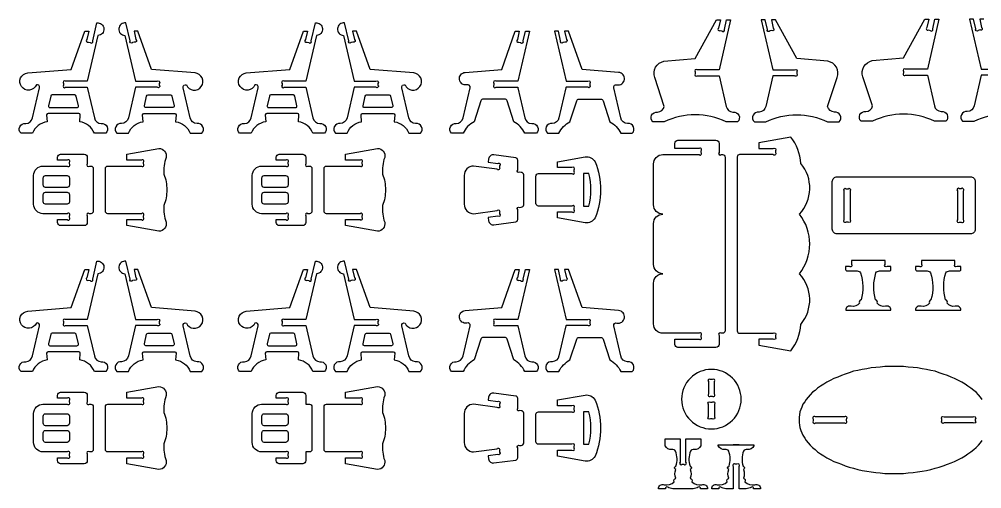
# Model space of a CAD drawing. Extents: x 2212 to 6276, y -163 to 2394.
# Drawn here: x 2212 to 4152, y 1439 to 2386 of the extents above; entities that cross this region are included whole.
import ezdxf

# ---------------------------------------------------------------- set-up
doc = ezdxf.new("R2010")
doc.units = 0
doc.header["$MEASUREMENT"] = 0
doc.layers.add('LAYER1', color=18, linetype='CONTINUOUS')

msp = doc.modelspace()

# ---------------------------------------------------------------- linework, layer by layer
at = {"layer": 'LAYER1'}
for points in [[(4042.1, 2284.8), (3998.3, 2284.8, 1), (3994.1, 2280.5), (3994.1, 2278.8), (3994.1, 2277, 1), (3998.3, 2272.8), (4042.1, 2272.8), (4056.4, 2211.2, 0.343544), (4070, 2199.7, -0.729626), (4079.5, 2180), (4056.4, 2180, 0.230289), (3931.8, 2180), (3908.6, 2180, -0.729626), (3918.1, 2199.7, 0.343544), (3931.8, 2211.2), (3912.3, 2269.4, -0.456332), (3931.1, 2302.3), (3994.1, 2307.6), (4037, 2385.6), (4045.1, 2385.6), (4041.2, 2369, 1), (4044.4, 2364), (4047.8, 2363.2, 1), (4052.9, 2366.3), (4057.4, 2385.6), (4065.5, 2385.6)], [(2349.5, 2260.5), (2305.7, 2260.5, 1), (2301.5, 2256.3), (2301.5, 2254.5), (2301.5, 2252.7, 1), (2305.7, 2248.5), (2349.5, 2248.5), (2363.8, 2187, 0.343544), (2377.4, 2175.5, -0.729626), (2386.9, 2155.8), (2363.8, 2155.8, 0.693778), (2363.8, 2155.8, 0.271498), (2334.3, 2179.1), (2335.2, 2193, 0.394231), (2332.4, 2195.7), (2270.6, 2195.7, 0.394231), (2267.7, 2193), (2268.6, 2179.1, 0.271498), (2239.2, 2155.8), (2216, 2155.8, -0.729626), (2225.5, 2175.5, 0.343544), (2239.2, 2187), (2253.3, 2247.7, 0.616854), (2246.9, 2253.4, -0.585378), (2216.9, 2249.8, -0.585378), (2229.5, 2277.3), (2317.3, 2284.6), (2344.4, 2361.3), (2352.5, 2361.3), (2348.7, 2344.8, 1), (2351.8, 2339.7), (2355.3, 2338.9, 1), (2360.4, 2342.1), (2368.7, 2378.1, -0.427759), (2383.1, 2366.6, -0.427759), (2370.9, 2352.8)], [(2446.7, 2260.5), (2490.4, 2260.5, -1), (2494.7, 2256.3), (2494.7, 2254.5), (2494.7, 2252.7, -1), (2490.4, 2248.5), (2446.7, 2248.5), (2432.4, 2187, -0.343544), (2418.7, 2175.5, 0.729626), (2409.2, 2155.8), (2432.4, 2155.8, -0.693778), (2432.4, 2155.8, -0.271498), (2461.8, 2179.1), (2460.9, 2193, -0.394231), (2463.8, 2195.7), (2525.6, 2195.7, -0.394231), (2528.4, 2193), (2527.5, 2179.1, -0.271498), (2557, 2155.8), (2580.1, 2155.8, 0.729626), (2570.6, 2175.5, -0.343544), (2557, 2187), (2542.9, 2247.7, -0.616854), (2549.3, 2253.4, 0.585378), (2579.2, 2249.8, 0.585378), (2566.7, 2277.3), (2478.8, 2284.6), (2451.7, 2361.3), (2443.7, 2361.3), (2447.5, 2344.8, -1), (2444.3, 2339.7), (2440.9, 2338.9, -1), (2435.8, 2342.1), (2427.4, 2378.1, 0.427759), (2413.1, 2366.6, 0.427759), (2425.3, 2352.8)], [(2790, 2260.5), (2746.2, 2260.5, 1), (2742, 2256.3), (2742, 2254.5), (2742, 2252.7, 1), (2746.2, 2248.5), (2790, 2248.5), (2804.3, 2187, 0.343544), (2817.9, 2175.5, -0.729626), (2827.4, 2155.8), (2804.3, 2155.8, 0.693778), (2804.3, 2155.8, 0.271498), (2774.8, 2179.1), (2775.7, 2193, 0.394231), (2772.9, 2195.7), (2711.1, 2195.7, 0.394231), (2708.2, 2193), (2709.1, 2179.1, 0.271498), (2679.7, 2155.8), (2656.5, 2155.8, -0.729626), (2666, 2175.5, 0.343544), (2679.7, 2187), (2693.8, 2247.7, 0.616854), (2687.4, 2253.4, -0.585378), (2657.4, 2249.8, -0.585378), (2669.9, 2277.3), (2757.8, 2284.6), (2784.9, 2361.3), (2793, 2361.3), (2789.1, 2344.8, 1), (2792.3, 2339.7), (2795.7, 2338.9, 1), (2800.8, 2342.1), (2809.2, 2378.1, -0.427759), (2823.5, 2366.6, -0.427759), (2811.4, 2352.8)], [(2887.2, 2260.5), (2930.9, 2260.5, -1), (2935.2, 2256.3), (2935.2, 2254.5), (2935.2, 2252.7, -1), (2930.9, 2248.5), (2887.2, 2248.5), (2872.9, 2187, -0.343544), (2859.2, 2175.5, 0.729626), (2849.7, 2155.8), (2872.9, 2155.8, -0.693778), (2872.9, 2155.8, -0.271498), (2902.3, 2179.1), (2901.4, 2193, -0.394231), (2904.3, 2195.7), (2966.1, 2195.7, -0.394231), (2968.9, 2193), (2968, 2179.1, -0.271498), (2997.5, 2155.8), (3020.6, 2155.8, 0.729626), (3011.1, 2175.5, -0.343544), (2997.5, 2187), (2983.4, 2247.7, -0.616854), (2989.7, 2253.4, 0.585378), (3019.7, 2249.8, 0.585378), (3007.2, 2277.3), (2919.3, 2284.6), (2892.2, 2361.3), (2884.1, 2361.3), (2888, 2344.8, -1), (2884.8, 2339.7), (2881.4, 2338.9, -1), (2876.3, 2342.1), (2867.9, 2378.1, 0.427759), (2853.6, 2366.6, 0.427759), (2865.7, 2352.8)], [(3622.4, 2283.5), (3578.6, 2283.5, 1), (3574.4, 2279.3), (3574.4, 2277.5), (3574.4, 2275.8, 1), (3578.6, 2271.5), (3622.4, 2271.5), (3636.7, 2210, 0.343544), (3650.3, 2198.5, -0.729626), (3659.8, 2178.8), (3636.7, 2178.8, 0.230289), (3512.1, 2178.8), (3489, 2178.8, -0.729626), (3498.4, 2198.5, 0.343544), (3512.1, 2210), (3492.7, 2268.1, -0.456332), (3511.4, 2301), (3574.4, 2306.3), (3617.4, 2384.3), (3625.4, 2384.3), (3621.6, 2367.8, 1), (3624.7, 2362.7), (3628.2, 2361.9, 1), (3633.3, 2365.1), (3637.7, 2384.3), (3645.8, 2384.3)], [(3730.9, 2283.5), (3774.7, 2283.5, -1), (3778.9, 2279.3), (3778.9, 2277.5), (3778.9, 2275.8, -1), (3774.7, 2271.5), (3730.9, 2271.5), (3716.6, 2210, -0.343544), (3703, 2198.5, 0.729626), (3693.5, 2178.8), (3716.6, 2178.8, -0.230289), (3841.2, 2178.8), (3864.3, 2178.8, 0.729626), (3854.8, 2198.5, -0.343544), (3841.2, 2210), (3860.6, 2268.1, 0.456332), (3841.9, 2301), (3778.9, 2306.3), (3735.9, 2384.3), (3727.9, 2384.3), (3731.7, 2367.8, -1), (3728.6, 2362.7), (3725.1, 2361.9, -1), (3720, 2365.1), (3715.6, 2384.3), (3707.5, 2384.3)], [(3216.9, 2260.5), (3173.2, 2260.5, 1), (3168.9, 2256.3), (3168.9, 2252.7, 1), (3173.2, 2248.5), (3217, 2248.5, 0.04526), (3217.1, 2247.7), (3231.2, 2187, 0.343544), (3244.9, 2175.5, -0.729626), (3254.3, 2155.8), (3231.2, 2155.8, 0.157681), (3209, 2179.1), (3195.4, 2221.2, 0.325785), (3190.9, 2224.5), (3147, 2224.5, 0.325785), (3142.4, 2221.2), (3128.9, 2179.1, 0.157681), (3106.6, 2155.8), (3083.5, 2155.8, -0.729626), (3093, 2175.5, 0.343544), (3106.6, 2187), (3120.7, 2247.7, 0.616854), (3114.3, 2253.4, -0.432644), (3099.3, 2264.1, -0.432644), (3110.9, 2278.5), (3184.8, 2284.6), (3211.9, 2361.3), (3219.9, 2361.3), (3216.1, 2344.8, 1), (3219.3, 2339.7), (3222.7, 2338.9, 1), (3227.8, 2342.1), (3232.3, 2361.3), (3240.3, 2361.3)], [(3314.1, 2260.5), (3357.9, 2260.5, -1), (3362.1, 2256.3), (3362.1, 2252.7, -1), (3357.9, 2248.5), (3314.1, 2248.5, -0.04526), (3313.9, 2247.7), (3299.8, 2187, -0.343544), (3286.2, 2175.5, 0.729626), (3276.7, 2155.8), (3299.8, 2155.8, -0.157681), (3322.1, 2179.1), (3335.6, 2221.2, -0.325785), (3340.2, 2224.5), (3384.1, 2224.5, -0.325785), (3388.6, 2221.2), (3402.2, 2179.1, -0.157681), (3424.4, 2155.8), (3447.5, 2155.8, 0.729626), (3438.1, 2175.5, -0.343544), (3424.4, 2187), (3410.3, 2247.7, -0.616854), (3416.7, 2253.4, 0.432644), (3431.7, 2264.1, 0.432644), (3420.1, 2278.5), (3346.3, 2284.6), (3319.2, 2361.3), (3311.1, 2361.3), (3314.9, 2344.8, -1), (3311.8, 2339.7), (3308.3, 2338.9, -1), (3303.2, 2342.1), (3298.8, 2361.3), (3290.7, 2361.3)], [(2301.5, 2233), (2278.7, 2233, 0.348878), (2275.9, 2230.7), (2271.4, 2211.2, 0.482714), (2274.2, 2207.7), (2328.7, 2207.7, 0.216532), (2330.9, 2208.7, 0.240993), (2331.6, 2211.2), (2327, 2230.7, 0.348878), (2324.2, 2233)], [(2494.7, 2233), (2517.4, 2233, -0.348878), (2520.2, 2230.7), (2524.8, 2211.2, -0.482714), (2521.9, 2207.7), (2467.4, 2207.7, -0.216532), (2465.2, 2208.7, -0.240993), (2464.6, 2211.2), (2469.1, 2230.7, -0.348878), (2471.9, 2233)], [(2742, 2233), (2719.2, 2233, 0.348878), (2716.4, 2230.7), (2711.9, 2211.2, 0.482714), (2714.7, 2207.7), (2769.2, 2207.7, 0.216532), (2771.4, 2208.7, 0.240993), (2772, 2211.2), (2767.5, 2230.7, 0.348878), (2764.7, 2233)], [(2935.2, 2233), (2957.9, 2233, -0.348878), (2960.7, 2230.7), (2965.2, 2211.2, -0.482714), (2962.4, 2207.7), (2907.9, 2207.7, -0.216532), (2905.7, 2208.7, -0.240993), (2905.1, 2211.2), (2909.6, 2230.7, -0.348878), (2912.4, 2233)], [(3509.2, 1872.8, -0.414214), (3490.4, 1891.7), (3490.4, 1974, -0.414214), (3509.2, 1992.8, -0.414214), (3490.4, 2011.7), (3490.4, 2094, -0.414214), (3509.2, 2112.8), (3582.1, 2112.8, 1), (3586.4, 2117.1), (3586.4, 2120.6, 1), (3582.1, 2124.8), (3533.2, 2124.8), (3533.2, 2135.4, -0.414214), (3539.5, 2141.6), (3616.1, 2141.6, -0.414214), (3622.4, 2135.4), (3622.4, 2117.1, 1), (3626.6, 2112.8), (3629.6, 2112.8, -0.414214), (3634.4, 2108), (3634.4, 1757.6, -0.414214), (3629.6, 1752.8), (3626.6, 1752.8, 1), (3622.4, 1748.6), (3622.4, 1730.3, -0.414214), (3616.1, 1724), (3539.5, 1724, -0.414214), (3533.2, 1730.3), (3533.2, 1740.8), (3582.1, 1740.8, 1), (3586.4, 1745.1), (3586.4, 1748.6, 1), (3582.1, 1752.8), (3509.2, 1752.8, -0.414214), (3490.4, 1771.7), (3490.4, 1854, -0.414214)], [(3787.1, 2095.1, 0.157436), (3766.7, 2148.2), (3702.3, 2136.8), (3702.3, 2124.8), (3731.6, 2124.8, -1), (3735.9, 2120.6), (3735.9, 2117.1, -1), (3731.6, 2112.8), (3663.9, 2112.8, 0.414214), (3659.1, 2108), (3659.1, 2064.8), (3659.1, 1757.6, 0.414214), (3663.9, 1752.8), (3731.6, 1752.8, -1), (3735.9, 1748.6), (3735.9, 1745.1, -1), (3731.6, 1740.8), (3702.3, 1740.8), (3702.3, 1728.8), (3766.7, 1717.5, 0.157436), (3787.1, 1770.6, 0.379394), (3784.4, 1872.8, 0.346118), (3784.4, 1992.8, 0.379394)], [(2260.3, 2089.8), (2309.2, 2089.8, 1), (2313.5, 2094.1), (2313.5, 2097.6, 1), (2309.2, 2101.8), (2289.5, 2101.8), (2289.5, 2107.5, -0.414214), (2295.8, 2113.8), (2343.2, 2113.8, -0.414214), (2349.5, 2107.5), (2349.5, 2094.1, 1), (2353.7, 2089.8), (2356.7, 2089.8, -0.414214), (2361.5, 2085), (2361.5, 1998.6, -0.414214), (2356.7, 1993.8), (2353.7, 1993.8, 1), (2349.5, 1989.6), (2349.5, 1976.1, -0.414214), (2343.2, 1969.8), (2295.8, 1969.8, -0.414214), (2289.5, 1976.1), (2289.5, 1981.8), (2309.2, 1981.8, 1), (2313.5, 1986.1), (2313.5, 1989.6, 1), (2309.2, 1993.8), (2260.3, 1993.8, -0.414214), (2241.5, 2012.7), (2241.5, 2071, -0.414214)], [(2386.2, 2041.8), (2386.2, 2085, -0.414214), (2391, 2089.8), (2458.7, 2089.8, 1), (2463, 2094.1), (2463, 2097.6, 1), (2458.7, 2101.8), (2429.4, 2101.8), (2429.4, 2113.8), (2493.8, 2125.2, -0.480696), (2508.2, 2107.1, 0.114725), (2504.1, 2073.4, -0.088383), (2509.8, 2041.8, -0.088383), (2504.1, 2010.2, 0.114725), (2508.2, 1976.5, -0.480696), (2493.8, 1958.5), (2429.4, 1969.8), (2429.4, 1981.8), (2458.7, 1981.8, 1), (2463, 1986.1), (2463, 1989.6, 1), (2458.7, 1993.8), (2391, 1993.8, -0.414214), (2386.2, 1998.6)], [(2700.8, 2089.8), (2749.7, 2089.8, 1), (2754, 2094.1), (2754, 2097.6, 1), (2749.7, 2101.8), (2730, 2101.8), (2730, 2107.5, -0.414214), (2736.2, 2113.8), (2783.7, 2113.8, -0.414214), (2790, 2107.5), (2790, 2094.1, 1), (2794.2, 2089.8), (2797.2, 2089.8, -0.414214), (2802, 2085), (2802, 1998.6, -0.414214), (2797.2, 1993.8), (2794.2, 1993.8, 1), (2790, 1989.6), (2790, 1976.1, -0.414214), (2783.7, 1969.8), (2736.2, 1969.8, -0.414214), (2730, 1976.1), (2730, 1981.8), (2749.7, 1981.8, 1), (2754, 1986.1), (2754, 1989.6, 1), (2749.7, 1993.8), (2700.8, 1993.8, -0.414214), (2682, 2012.7), (2682, 2071, -0.414214)], [(2826.6, 2041.8), (2826.6, 2085, -0.414214), (2831.4, 2089.8), (2899.2, 2089.8, 1), (2903.4, 2094.1), (2903.4, 2097.6, 1), (2899.2, 2101.8), (2869.8, 2101.8), (2869.8, 2113.8), (2934.3, 2125.2, -0.480696), (2948.7, 2107.1, 0.114725), (2944.6, 2073.4, -0.088383), (2950.3, 2041.8, -0.088383), (2944.6, 2010.2, 0.114725), (2948.7, 1976.5, -0.480696), (2934.3, 1958.5), (2869.8, 1969.8), (2869.8, 1981.8), (2899.2, 1981.8, 1), (2903.4, 1986.1), (2903.4, 1989.6, 1), (2899.2, 1993.8), (2831.4, 1993.8, -0.414214), (2826.6, 1998.6)], [(3228.9, 2041.8), (3228.8, 2072, 0.414214), (3224, 2076.8), (3220.6, 2077.3, -1), (3216.9, 2081.5), (3216.9, 2101.6, 0.375308), (3212.8, 2106.3), (3168.8, 2112.3, 0.414214), (3158, 2104.1), (3157.1, 2097.8), (3176.7, 2095.2, -1), (3180.3, 2090.4), (3179.9, 2087, -1), (3175.1, 2083.4), (3127.8, 2089.8, 0.414214), (3108.9, 2071), (3108.9, 2041.8), (3108.9, 2012.7, 0.414214), (3127.8, 1993.8), (3175.1, 2000.2, -1), (3179.9, 1996.6), (3180.3, 1993.2, -1), (3176.7, 1988.5), (3157.1, 1985.8), (3158, 1979.6, 0.414214), (3168.8, 1971.4), (3212.8, 1977.3, 0.375308), (3216.9, 1982.1), (3216.9, 2002.2, -1), (3220.6, 2006.4), (3224, 2006.9, 0.414214), (3228.8, 2011.7)], [(3383.5, 2041.8, -0.101097), (3372.7, 1985.4, -0.327051), (3352.4, 1975.4), (3296.8, 1985.2), (3296.8, 1997.2), (3326.1, 1997.2, 1), (3330.4, 2001.4), (3330.4, 2004.9, 1), (3326.1, 2009.2), (3258.4, 2009.2, -0.414214), (3253.6, 2014), (3253.6, 2041.8), (3253.6, 2069.7, -0.414214), (3258.4, 2074.5), (3326.1, 2074.5, 1), (3330.4, 2078.7), (3330.4, 2082.2, 1), (3326.1, 2086.5), (3296.8, 2086.5), (3296.8, 2098.5), (3352.4, 2108.2, -0.327051), (3372.7, 2098.2, -0.101097)], [(2313.5, 2065.8), (2313.5, 2051.4, -0.414214), (2308.7, 2046.6), (2265.5, 2046.6, -0.414214), (2260.7, 2051.4), (2260.7, 2065.8, -0.414214), (2265.5, 2070.6), (2308.7, 2070.6, -0.414214)], [(2754, 2065.8), (2754, 2051.4, -0.414214), (2749.2, 2046.6), (2706, 2046.6, -0.414214), (2701.2, 2051.4), (2701.2, 2065.8, -0.414214), (2706, 2070.6), (2749.2, 2070.6, -0.414214)], [(3360.3, 2009.2, 0.124363), (3360.3, 2074.5), (3349.6, 2074.5), (3349.6, 2009.2)], [(3860.2, 2068.1), (4129, 2068.1, -0.414214), (4138.6, 2058.5), (4138.6, 1962.5, -0.414214), (4129, 1952.9), (3860.2, 1952.9, -0.414214), (3850.6, 1962.5), (3850.6, 2058.5, -0.414214)], [(2313.5, 2032.2), (2313.5, 2017.8, -0.414214), (2308.7, 2013), (2265.5, 2013, -0.414214), (2260.7, 2017.8), (2260.7, 2032.2, -0.414214), (2265.5, 2037), (2308.7, 2037, -0.414214)], [(2754, 2032.2), (2754, 2017.8, -0.414214), (2749.2, 2013), (2706, 2013, -0.414214), (2701.2, 2017.8), (2701.2, 2032.2, -0.414214), (2706, 2037), (2749.2, 2037, -0.414214)], [(3886.6, 2039.9), (3886.6, 1981.2, -1), (3882.3, 1976.9), (3878.8, 1976.9, -1), (3874.6, 1981.2), (3874.6, 2039.9, -1), (3878.8, 2044.1), (3882.3, 2044.1, -1)], [(4102.6, 2039.9), (4102.6, 1981.2, 1), (4106.8, 1976.9), (4110.3, 1976.9, 1), (4114.6, 1981.2), (4114.6, 2039.9, 1), (4110.3, 2044.1), (4106.8, 2044.1, 1)], [(2349.5, 1780.5), (2305.7, 1780.5, 1), (2301.5, 1776.3), (2301.5, 1774.5), (2301.5, 1772.7, 1), (2305.7, 1768.5), (2349.5, 1768.5), (2363.8, 1707, 0.343544), (2377.4, 1695.5, -0.729626), (2386.9, 1675.8), (2363.8, 1675.8, 0.693778), (2363.8, 1675.8, 0.271498), (2334.3, 1699.1), (2335.2, 1713, 0.394231), (2332.4, 1715.7), (2270.6, 1715.7, 0.394231), (2267.7, 1713), (2268.6, 1699.1, 0.271498), (2239.2, 1675.8), (2216, 1675.8, -0.729626), (2225.5, 1695.5, 0.343544), (2239.2, 1707), (2253.3, 1767.7, 0.616854), (2246.9, 1773.4, -0.585378), (2216.9, 1769.8, -0.585378), (2229.5, 1797.3), (2317.3, 1804.6), (2344.4, 1881.3), (2352.5, 1881.3), (2348.7, 1864.8, 1), (2351.8, 1859.7), (2355.3, 1858.9, 1), (2360.4, 1862.1), (2368.7, 1898.1, -0.427759), (2383.1, 1886.6, -0.427759), (2370.9, 1872.8)], [(2446.7, 1780.5), (2490.4, 1780.5, -1), (2494.7, 1776.3), (2494.7, 1774.5), (2494.7, 1772.7, -1), (2490.4, 1768.5), (2446.7, 1768.5), (2432.4, 1707, -0.343544), (2418.7, 1695.5, 0.729626), (2409.2, 1675.8), (2432.4, 1675.8, -0.693778), (2432.4, 1675.8, -0.271498), (2461.8, 1699.1), (2460.9, 1713, -0.394231), (2463.8, 1715.7), (2525.6, 1715.7, -0.394231), (2528.4, 1713), (2527.5, 1699.1, -0.271498), (2557, 1675.8), (2580.1, 1675.8, 0.729626), (2570.6, 1695.5, -0.343544), (2557, 1707), (2542.9, 1767.7, -0.616854), (2549.3, 1773.4, 0.585378), (2579.2, 1769.8, 0.585378), (2566.7, 1797.3), (2478.8, 1804.6), (2451.7, 1881.3), (2443.7, 1881.3), (2447.5, 1864.8, -1), (2444.3, 1859.7), (2440.9, 1858.9, -1), (2435.8, 1862.1), (2427.4, 1898.1, 0.427759), (2413.1, 1886.6, 0.427759), (2425.3, 1872.8)], [(2790, 1780.5), (2746.2, 1780.5, 1), (2742, 1776.3), (2742, 1774.5), (2742, 1772.7, 1), (2746.2, 1768.5), (2790, 1768.5), (2804.3, 1707, 0.343544), (2817.9, 1695.5, -0.729626), (2827.4, 1675.8), (2804.3, 1675.8, 0.693778), (2804.3, 1675.8, 0.271498), (2774.8, 1699.1), (2775.7, 1713, 0.394231), (2772.9, 1715.7), (2711.1, 1715.7, 0.394231), (2708.2, 1713), (2709.1, 1699.1, 0.271498), (2679.7, 1675.8), (2656.5, 1675.8, -0.729626), (2666, 1695.5, 0.343544), (2679.7, 1707), (2693.8, 1767.7, 0.616854), (2687.4, 1773.4, -0.585378), (2657.4, 1769.8, -0.585378), (2669.9, 1797.3), (2757.8, 1804.6), (2784.9, 1881.3), (2793, 1881.3), (2789.1, 1864.8, 1), (2792.3, 1859.7), (2795.7, 1858.9, 1), (2800.8, 1862.1), (2809.2, 1898.1, -0.427759), (2823.5, 1886.6, -0.427759), (2811.4, 1872.8)], [(2887.2, 1780.5), (2930.9, 1780.5, -1), (2935.2, 1776.3), (2935.2, 1774.5), (2935.2, 1772.7, -1), (2930.9, 1768.5), (2887.2, 1768.5), (2872.9, 1707, -0.343544), (2859.2, 1695.5, 0.729626), (2849.7, 1675.8), (2872.9, 1675.8, -0.693778), (2872.9, 1675.8, -0.271498), (2902.3, 1699.1), (2901.4, 1713, -0.394231), (2904.3, 1715.7), (2966.1, 1715.7, -0.394231), (2968.9, 1713), (2968, 1699.1, -0.271498), (2997.5, 1675.8), (3020.6, 1675.8, 0.729626), (3011.1, 1695.5, -0.343544), (2997.5, 1707), (2983.4, 1767.7, -0.616854), (2989.7, 1773.4, 0.585378), (3019.7, 1769.8, 0.585378), (3007.2, 1797.3), (2919.3, 1804.6), (2892.2, 1881.3), (2884.1, 1881.3), (2888, 1864.8, -1), (2884.8, 1859.7), (2881.4, 1858.9, -1), (2876.3, 1862.1), (2867.9, 1898.1, 0.427759), (2853.6, 1886.6, 0.427759), (2865.7, 1872.8)], [(3216.9, 1780.5), (3173.2, 1780.5, 1), (3168.9, 1776.3), (3168.9, 1772.7, 1), (3173.2, 1768.5), (3217, 1768.5, 0.04526), (3217.1, 1767.7), (3231.2, 1707, 0.343544), (3244.9, 1695.5, -0.729626), (3254.3, 1675.8), (3231.2, 1675.8, 0.157681), (3209, 1699.1), (3195.4, 1741.2, 0.325785), (3190.9, 1744.5), (3147, 1744.5, 0.325785), (3142.4, 1741.2), (3128.9, 1699.1, 0.157681), (3106.6, 1675.8), (3083.5, 1675.8, -0.729626), (3093, 1695.5, 0.343544), (3106.6, 1707), (3120.7, 1767.7, 0.616854), (3114.3, 1773.4, -0.432644), (3099.3, 1784.1, -0.432644), (3110.9, 1798.5), (3184.8, 1804.6), (3211.9, 1881.3), (3219.9, 1881.3), (3216.1, 1864.8, 1), (3219.3, 1859.7), (3222.7, 1858.9, 1), (3227.8, 1862.1), (3232.3, 1881.3), (3240.3, 1881.3)], [(3314.1, 1780.5), (3357.9, 1780.5, -1), (3362.1, 1776.3), (3362.1, 1772.7, -1), (3357.9, 1768.5), (3314.1, 1768.5, -0.04526), (3313.9, 1767.7), (3299.8, 1707, -0.343544), (3286.2, 1695.5, 0.729626), (3276.7, 1675.8), (3299.8, 1675.8, -0.157681), (3322.1, 1699.1), (3335.6, 1741.2, -0.325785), (3340.2, 1744.5), (3384.1, 1744.5, -0.325785), (3388.6, 1741.2), (3402.2, 1699.1, -0.157681), (3424.4, 1675.8), (3447.5, 1675.8, 0.729626), (3438.1, 1695.5, -0.343544), (3424.4, 1707), (3410.3, 1767.7, -0.616854), (3416.7, 1773.4, 0.432644), (3431.7, 1784.1, 0.432644), (3420.1, 1798.5), (3346.3, 1804.6), (3319.2, 1881.3), (3311.1, 1881.3), (3314.9, 1864.8, -1), (3311.8, 1859.7), (3308.3, 1858.9, -1), (3303.2, 1862.1), (3298.8, 1881.3), (3290.7, 1881.3)], [(3923.2, 1799.1), (3968.7, 1799.1, 0.570657), (3957.6, 1807.1, -0.289506), (3941, 1813.3, 0.497317), (3937.8, 1820.2, 0.217136), (3937.8, 1820.2, -0.145354), (3938.6, 1874.8, -0.281118), (3945.6, 1878.3), (3965.9, 1878.3, 0.414214), (3968.8, 1881.2), (3968.8, 1887.5), (3961, 1887.5, -1), (3956.8, 1891.7), (3956.8, 1899.5), (3929.2, 1899.5), (3923.2, 1899.5), (3917.1, 1899.5), (3889.5, 1899.5), (3889.5, 1891.7, -1), (3885.3, 1887.5), (3877.5, 1887.5), (3877.5, 1881.2, 0.414214), (3880.4, 1878.3), (3900.7, 1878.3, -0.281118), (3907.7, 1874.8, -0.145354), (3908.5, 1820.2, 0.217136), (3908.5, 1820.2, 0.497317), (3905.3, 1813.3, -0.289506), (3888.8, 1807.1, 0.570657), (3877.6, 1799.1)], [(4064, 1799.1), (4109.6, 1799.1, 0.570657), (4098.4, 1807.1, -0.289506), (4081.9, 1813.3, 0.497317), (4078.7, 1820.2, 0.217136), (4078.7, 1820.2, -0.145354), (4079.4, 1874.8, -0.281118), (4086.5, 1878.3), (4106.7, 1878.3, 0.414214), (4109.6, 1881.2), (4109.6, 1887.5), (4101.9, 1887.5, -1), (4097.6, 1891.7), (4097.6, 1899.5), (4070, 1899.5), (4064, 1899.5), (4058, 1899.5), (4030.4, 1899.5), (4030.4, 1891.7, -1), (4026.2, 1887.5), (4018.4, 1887.5), (4018.4, 1881.2, 0.414214), (4021.3, 1878.3), (4041.5, 1878.3, -0.281118), (4048.6, 1874.8, -0.145354), (4049.4, 1820.2, 0.217136), (4049.4, 1820.2, 0.497317), (4046.2, 1813.3, -0.289506), (4029.6, 1807.1, 0.570657), (4018.4, 1799.1)], [(2301.5, 1753), (2278.7, 1753, 0.348878), (2275.9, 1750.7), (2271.4, 1731.2, 0.482714), (2274.2, 1727.7), (2328.7, 1727.7, 0.216532), (2330.9, 1728.7, 0.240993), (2331.6, 1731.2), (2327, 1750.7, 0.348878), (2324.2, 1753)], [(2494.7, 1753), (2517.4, 1753, -0.348878), (2520.2, 1750.7), (2524.8, 1731.2, -0.482714), (2521.9, 1727.7), (2467.4, 1727.7, -0.216532), (2465.2, 1728.7, -0.240993), (2464.6, 1731.2), (2469.1, 1750.7, -0.348878), (2471.9, 1753)], [(2742, 1753), (2719.2, 1753, 0.348878), (2716.4, 1750.7), (2711.9, 1731.2, 0.482714), (2714.7, 1727.7), (2769.2, 1727.7, 0.216532), (2771.4, 1728.7, 0.240993), (2772, 1731.2), (2767.5, 1750.7, 0.348878), (2764.7, 1753)], [(2935.2, 1753), (2957.9, 1753, -0.348878), (2960.7, 1750.7), (2965.2, 1731.2, -0.482714), (2962.4, 1727.7), (2907.9, 1727.7, -0.216532), (2905.7, 1728.7, -0.240993), (2905.1, 1731.2), (2909.6, 1750.7, -0.348878), (2912.4, 1753)], [(3607, 1680, 0.414214), (3547, 1620, 0.414214), (3607, 1560, 0.414214), (3667, 1620, 0.414214)], [(3605.2, 1626), (3608.7, 1626, 1), (3613, 1630.2), (3613, 1655.3, 1), (3608.7, 1659.6), (3605.2, 1659.6, 1), (3601, 1655.3), (3601, 1630.2, 1)], [(2260.3, 1609.8), (2309.2, 1609.8, 1), (2313.5, 1614.1), (2313.5, 1617.6, 1), (2309.2, 1621.8), (2289.5, 1621.8), (2289.5, 1627.5, -0.414214), (2295.8, 1633.8), (2343.2, 1633.8, -0.414214), (2349.5, 1627.5), (2349.5, 1614.1, 1), (2353.7, 1609.8), (2356.7, 1609.8, -0.414214), (2361.5, 1605), (2361.5, 1518.6, -0.414214), (2356.7, 1513.8), (2353.7, 1513.8, 1), (2349.5, 1509.6), (2349.5, 1496.1, -0.414214), (2343.2, 1489.8), (2295.8, 1489.8, -0.414214), (2289.5, 1496.1), (2289.5, 1501.8), (2309.2, 1501.8, 1), (2313.5, 1506.1), (2313.5, 1509.6, 1), (2309.2, 1513.8), (2260.3, 1513.8, -0.414214), (2241.5, 1532.7), (2241.5, 1591, -0.414214)], [(2386.2, 1561.8), (2386.2, 1605, -0.414214), (2391, 1609.8), (2458.7, 1609.8, 1), (2463, 1614.1), (2463, 1617.6, 1), (2458.7, 1621.8), (2429.4, 1621.8), (2429.4, 1633.8), (2493.8, 1645.2, -0.480696), (2508.2, 1627.1, 0.114725), (2504.1, 1593.4, -0.088383), (2509.8, 1561.8, -0.088383), (2504.1, 1530.2, 0.114725), (2508.2, 1496.5, -0.480696), (2493.8, 1478.5), (2429.4, 1489.8), (2429.4, 1501.8), (2458.7, 1501.8, 1), (2463, 1506.1), (2463, 1509.6, 1), (2458.7, 1513.8), (2391, 1513.8, -0.414214), (2386.2, 1518.6)], [(2700.8, 1609.8), (2749.7, 1609.8, 1), (2754, 1614.1), (2754, 1617.6, 1), (2749.7, 1621.8), (2730, 1621.8), (2730, 1627.5, -0.414214), (2736.2, 1633.8), (2783.7, 1633.8, -0.414214), (2790, 1627.5), (2790, 1609.8), (2797.2, 1609.8, -0.414214), (2802, 1605), (2802, 1518.6, -0.414214), (2797.2, 1513.8), (2790, 1513.8), (2790, 1496.1, -0.414214), (2783.7, 1489.8), (2736.2, 1489.8, -0.414214), (2730, 1496.1), (2730, 1501.8), (2749.7, 1501.8, 1), (2754, 1506.1), (2754, 1509.6, 1), (2749.7, 1513.8), (2700.8, 1513.8, -0.414214), (2682, 1532.7), (2682, 1591, -0.414214)], [(2826.6, 1561.8), (2826.6, 1605, -0.414214), (2831.4, 1609.8), (2899.2, 1609.8, 1), (2903.4, 1614.1), (2903.4, 1617.6, 1), (2899.2, 1621.8), (2869.8, 1621.8), (2869.8, 1633.8), (2934.3, 1645.2, -0.480696), (2948.7, 1627.1, 0.114725), (2944.6, 1593.4, -0.088383), (2950.3, 1561.8, -0.088383), (2944.6, 1530.2, 0.114725), (2948.7, 1496.5, -0.480696), (2934.3, 1478.5), (2869.8, 1489.8), (2869.8, 1501.8), (2899.2, 1501.8, 1), (2903.4, 1506.1), (2903.4, 1509.6, 1), (2899.2, 1513.8), (2831.4, 1513.8, -0.414214), (2826.6, 1518.6)], [(3228.9, 1561.8), (3228.8, 1592, 0.414214), (3224, 1596.8), (3220.6, 1597.3, -1), (3216.9, 1601.5), (3216.9, 1621.6, 0.375308), (3212.8, 1626.3), (3168.8, 1632.3, 0.414214), (3158, 1624.1), (3157.1, 1617.8), (3176.7, 1615.2, -1), (3180.3, 1610.4), (3179.9, 1607, -1), (3175.1, 1603.4), (3127.8, 1609.8, 0.414214), (3108.9, 1591), (3108.9, 1561.8), (3108.9, 1532.7, 0.414214), (3127.8, 1513.8), (3175.1, 1520.2, -1), (3179.9, 1516.6), (3180.3, 1513.2, -1), (3176.7, 1508.5), (3157.1, 1505.8), (3158, 1499.6, 0.414214), (3168.8, 1491.4), (3212.8, 1497.3, 0.375308), (3216.9, 1502.1), (3216.9, 1522.2, -1), (3220.6, 1526.4), (3224, 1526.9, 0.414214), (3228.8, 1531.7)], [(3383.5, 1561.8, -0.101097), (3372.7, 1505.4, -0.327051), (3352.4, 1495.4), (3296.8, 1505.2), (3296.8, 1517.2), (3326.1, 1517.2, 1), (3330.4, 1521.4), (3330.4, 1524.9, 1), (3326.1, 1529.2), (3258.4, 1529.2, -0.414214), (3253.6, 1534), (3253.6, 1561.8), (3253.6, 1589.7, -0.414214), (3258.4, 1594.5), (3326.1, 1594.5, 1), (3330.4, 1598.7), (3330.4, 1602.2, 1), (3326.1, 1606.5), (3296.8, 1606.5), (3296.8, 1618.5), (3352.4, 1628.2, -0.327051), (3372.7, 1618.2, -0.101097)], [(3605.2, 1614), (3608.7, 1614, -1), (3613, 1609.7), (3613, 1584.6, -1), (3608.7, 1580.4), (3605.2, 1580.4, -1), (3601, 1584.6), (3601, 1609.7, -1)], [(2313.5, 1585.8), (2313.5, 1571.4, -0.414214), (2308.7, 1566.6), (2265.5, 1566.6, -0.414214), (2260.7, 1571.4), (2260.7, 1585.8, -0.414214), (2265.5, 1590.6), (2308.7, 1590.6, -0.414214)], [(2754, 1585.8), (2754, 1571.4, -0.414214), (2749.2, 1566.6), (2706, 1566.6, -0.414214), (2701.2, 1571.4), (2701.2, 1585.8, -0.414214), (2706, 1590.6), (2749.2, 1590.6, -0.414214)], [(3360.3, 1529.2, 0.124363), (3360.3, 1594.5), (3349.6, 1594.5), (3349.6, 1529.2)], [(3816.5, 1572.2), (3875.2, 1572.2, 1), (3879.4, 1576.4), (3879.4, 1579.9, 1), (3875.2, 1584.2), (3816.5, 1584.2, 1), (3812.2, 1579.9), (3812.2, 1576.4, 1)], [(4075.7, 1584.2), (4134.4, 1584.2, -1), (4138.6, 1579.9), (4138.6, 1576.4, -1), (4134.4, 1572.2), (4075.7, 1572.2, -1), (4071.4, 1576.4), (4071.4, 1579.9, -1)], [(2313.5, 1552.2), (2313.5, 1537.8, -0.414214), (2308.7, 1533), (2265.5, 1533, -0.414214), (2260.7, 1537.8), (2260.7, 1552.2, -0.414214), (2265.5, 1557), (2308.7, 1557, -0.414214)], [(2754, 1552.2), (2754, 1537.8, -0.414214), (2749.2, 1533), (2706, 1533, -0.414214), (2701.2, 1537.8), (2701.2, 1552.2, -0.414214), (2706, 1557), (2749.2, 1557, -0.414214)], [(3585.8, 1525.9, -0.301445), (3572.2, 1518.7, 0.346418), (3564.8, 1515.2, 0.169376), (3563.9, 1485.1, -0.755968), (3564.4, 1478.2, -0.217136), (3564.4, 1460.6, -0.497317), (3567.6, 1453.6, 0.242348), (3587.8, 1447.4, -0.570657), (3599, 1439.5), (3584.8, 1439.5, 0.75881), (3580.5, 1442.9, -0.158853), (3570.2, 1439.5), (3529.4, 1439.5, -0.158853), (3519.1, 1442.9, 0.75881), (3514.8, 1439.5), (3500.6, 1439.5, -0.570657), (3511.8, 1447.4, 0.242348), (3532, 1453.6, -0.497317), (3535.1, 1460.6, -0.217136), (3535.1, 1478.2, -0.755968), (3535.6, 1485.1, 0.169376), (3534.8, 1515.2, 0.346418), (3527.3, 1518.7, -0.301445), (3513.8, 1525.9), (3513.8, 1539.8), (3543.8, 1539.8), (3543.8, 1492.9, 1), (3548, 1488.7), (3551.5, 1488.7, 1), (3555.8, 1492.9), (3555.8, 1539.8), (3585.8, 1539.8)], [(3692.8, 1525.9, -0.301445), (3679.2, 1518.7, 0.346418), (3671.8, 1515.2, 0.169376), (3670.9, 1485.1, -0.755968), (3671.4, 1478.2, -0.217136), (3671.4, 1460.6, -0.497317), (3674.6, 1453.6, 0.242348), (3694.8, 1447.4, -0.570657), (3706, 1439.5), (3691.8, 1439.5, 0.75881), (3687.5, 1442.9, -0.158853), (3677.2, 1439.5), (3662.8, 1439.5), (3662.8, 1484.4, 1), (3658.5, 1488.7), (3655, 1488.7, 1), (3650.8, 1484.4), (3650.8, 1439.5), (3636.4, 1439.5, -0.158853), (3626.1, 1442.9, 0.75881), (3621.8, 1439.5), (3607.6, 1439.5, -0.570657), (3618.8, 1447.4, 0.242348), (3639, 1453.6, -0.497317), (3642.1, 1460.6, -0.217136), (3642.1, 1478.2, -0.755968), (3642.6, 1485.1, 0.169376), (3641.8, 1515.2, 0.346418), (3634.3, 1518.7, -0.301445), (3620.8, 1525.9), (3620.8, 1527.8), (3692.8, 1527.8)]]:
    msp.add_lwpolyline(points, format="xyb", close=True, dxfattribs=at)
for points in [[(4155.6, 2385.6), (4147.6, 2385.6), (4151.4, 2369, -1), (4148.2, 2364), (4144.8, 2363.2, -1), (4139.7, 2366.3), (4135.2, 2385.6), (4127.2, 2385.6), (4150.6, 2284.8), (4194.3, 2284.8, -1)], [(4194.3, 2272.8), (4150.6, 2272.8), (4136.3, 2211.2, -0.343544), (4122.6, 2199.7, 0.729626), (4113.2, 2180), (4136.3, 2180, -0.230289), (4260.9, 2180)]]:
    msp.add_lwpolyline(points, format="xyb", dxfattribs=at)
for points in [[(4152.8, 1619.4), (4148.9, 1624.2), (4145.1, 1629), (4140.3, 1633.8), (4135.5, 1637.7), (4129.7, 1642.5), (4123.9, 1646.3), (4118.2, 1650.2), (4111.4, 1654), (4104.7, 1657.9), (4097, 1661.7), (4090.3, 1664.6), (4082.6, 1667.5), (4073.9, 1670.4), (4066.2, 1673.3), (4057.6, 1676.2), (4048.9, 1678.1), (4040.3, 1680), (4031.6, 1681), (4022, 1682.9), (4013.4, 1683.8), (4003.7, 1684.8), (3994.1, 1685.8), (3984.5, 1685.8), (3975.9, 1685.8), (3966.2, 1685.8), (3956.6, 1685.8), (3947, 1684.8), (3938.4, 1683.8), (3928.7, 1682.9), (3920.1, 1681), (3910.5, 1680), (3901.8, 1678.1), (3893.2, 1676.2), (3884.5, 1673.3), (3876.8, 1670.4), (3869.1, 1667.5), (3861.4, 1664.6), (3853.7, 1661.7), (3846, 1657.9), (3839.3, 1654), (3833.5, 1650.2), (3826.8, 1646.3), (3821, 1642.5), (3816.2, 1637.7), (3810.5, 1633.8), (3805.7, 1629), (3801.8, 1624.2), (3798, 1619.4), (3795.1, 1614.6), (3791.2, 1609.8), (3789.3, 1604), (3787.4, 1599.2), (3785.5, 1594.4), (3784.5, 1588.7), (3783.5, 1583.8), (3783.5, 1578.1), (3783.5, 1573.3), (3784.5, 1567.5), (3785.5, 1562.7), (3787.4, 1556.9), (3789.3, 1552.1), (3791.2, 1547.3), (3795.1, 1541.5), (3798, 1536.7), (3801.8, 1531.9), (3805.7, 1527.1), (3810.5, 1522.3), (3816.2, 1518.5), (3821, 1513.7), (3826.8, 1509.8), (3833.5, 1506), (3839.3, 1502.1), (3846, 1498.3), (3853.7, 1494.4), (3861.4, 1491.5), (3869.1, 1488.7), (3876.8, 1485.8), (3884.5, 1482.9), (3893.2, 1481), (3901.8, 1478.1), (3910.5, 1476.2), (3920.1, 1475.2), (3928.7, 1473.3), (3938.4, 1472.3), (3947, 1471.3), (3956.6, 1470.4), (3966.2, 1470.4), (3975.9, 1470.4), (3984.5, 1470.4), (3994.1, 1470.4), (4003.7, 1471.3), (4013.4, 1472.3), (4022, 1473.3), (4031.6, 1475.2), (4040.3, 1476.2), (4048.9, 1478.1), (4057.6, 1481), (4066.2, 1482.9), (4073.9, 1485.8), (4082.6, 1488.7), (4090.3, 1491.5), (4097, 1494.4), (4104.7, 1498.3), (4111.4, 1502.1), (4118.2, 1506), (4123.9, 1509.8), (4129.7, 1513.7), (4135.5, 1518.5), (4140.3, 1522.3), (4145.1, 1527.1), (4148.9, 1531.9), (4152.8, 1536.7)], [(3662.8, 1527.8), (3650.8, 1527.8)]]:
    msp.add_lwpolyline(points, dxfattribs=at)

doc.saveas('drawing.dxf')
